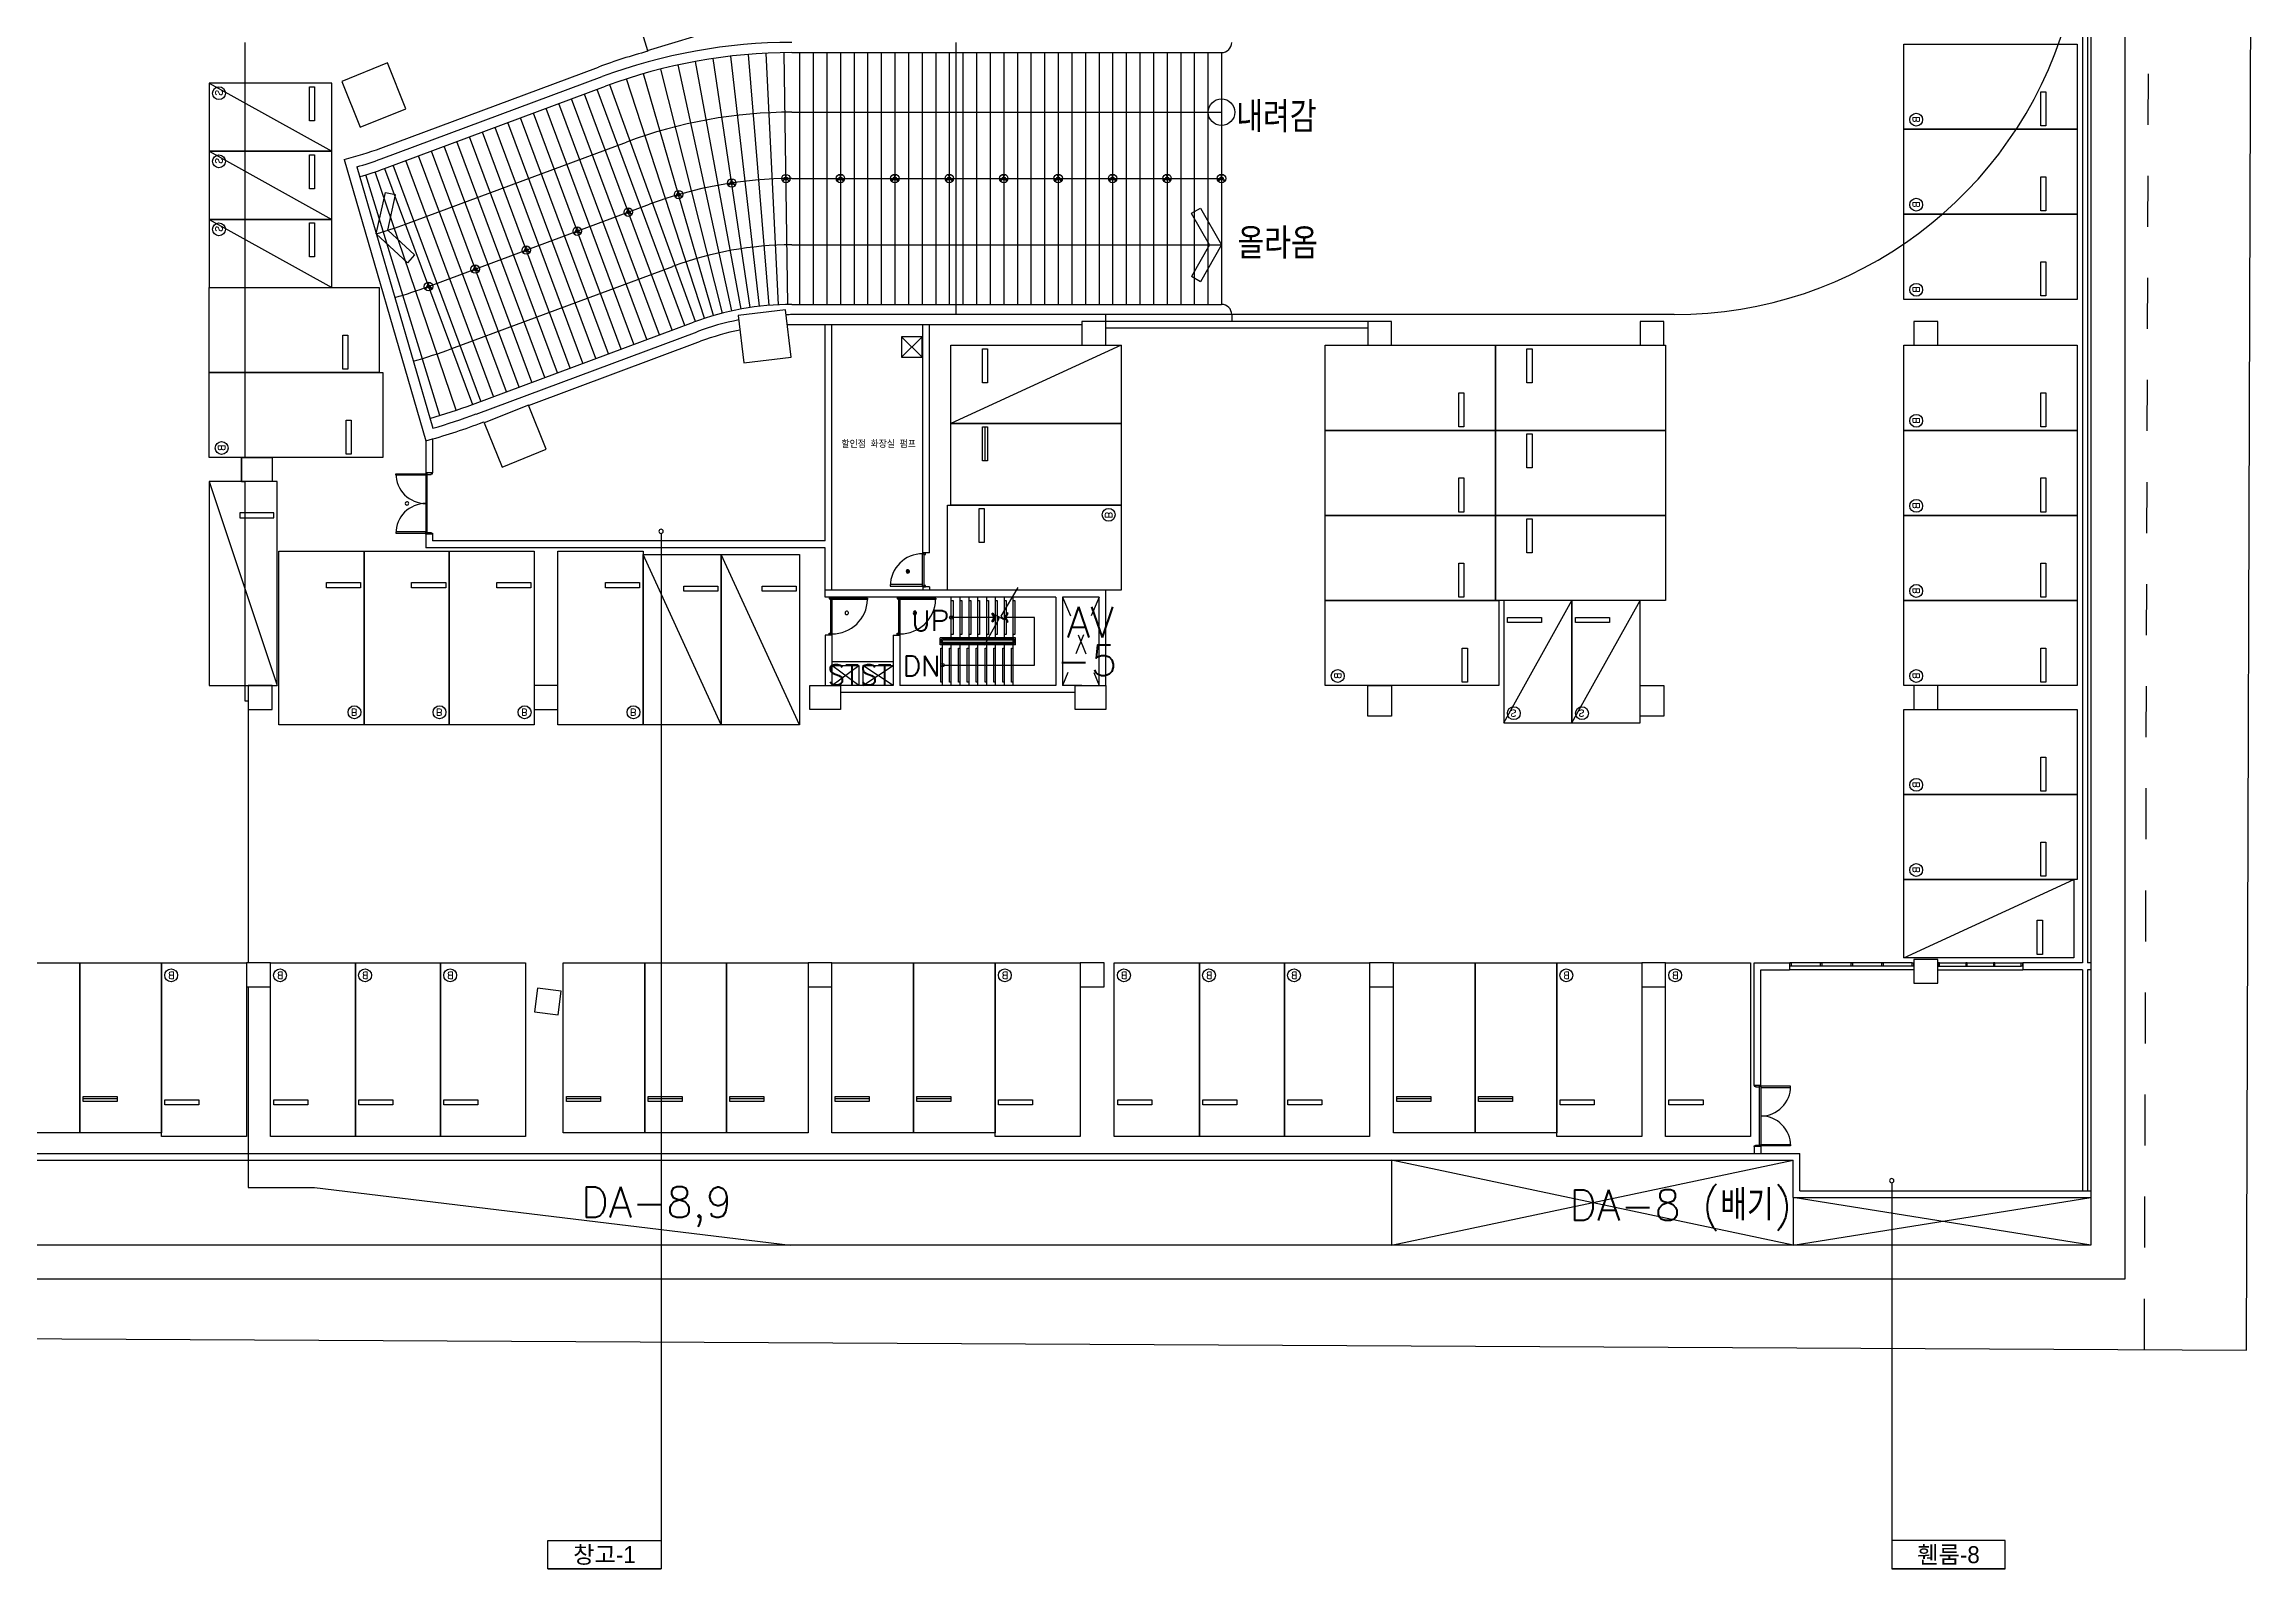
# Model space of a CAD drawing. Header units: millimetres. Extents: x -7614 to 421357, y 85218 to 341757.
# Drawn here: x 349870 to 414749, y 85218 to 130027 of the extents above; entities that cross this region are included whole.
import ezdxf
from ezdxf.enums import TextEntityAlignment as Align

# ---------------------------------------------------------------- set-up
doc = ezdxf.new("R2010")
doc.units = ezdxf.units.MM
doc.header["$LTSCALE"] = 600
doc.header["$MEASUREMENT"] = 0
doc.linetypes.add('HIDDEN', pattern=[2, 1, -1])
for name, color, linetype in [('e-plan', 9, 'CONTINUOUS'), ('e-room-box', 7, 'CONTINUOUS'), ('e-text', 6, 'CONTINUOUS')]:
    doc.layers.add(name, color=color, linetype=linetype)
doc.styles.add('kiahn', font='romans.shx', dxfattribs={"bigfont": 'cadhs.shx'})
doc.styles.add('돋움', font='Dotum.ttf')

msp = doc.modelspace()

# ---------------------------------------------------------------- hatches: boundary and pattern name
at = {"layer": 'e-plan'}
h = msp.add_hatch(color=256, dxfattribs=at)
h.dxf.hatch_style = 1
h.paths.add_polyline_path([(375226, 114574, -1), (375276, 114487, -1)])

# ---------------------------------------------------------------- linework, layer by layer
for p, q in [((410020, 181477), (410020, 94727)), ((411020, 180477), (411020, 93727)), ((409770, 159827), (409770, 103027)), ((409770, 159827), (409770, 103027)), ((409920, 159827), (409920, 103027)), ((409920, 159827), (409920, 103027)), ((414593, 91642), (414749, 142639)), ((367607, 129816), (367600, 129837)), ((371448, 122367), (371093, 129759)), ((371725, 122376), (371616, 129775)), ((371846, 129777), (384470, 129777)), ((372070, 129777), (372070, 122377)), ((372470, 129777), (372470, 122377)), ((372870, 129777), (372870, 122377)), ((374070, 129777), (374070, 122377)), ((374470, 129777), (374470, 122377)), ((374870, 129777), (374870, 122377)), ((375270, 129777), (375270, 122377)), ((375670, 129777), (375670, 122377)), ((376070, 129777), (376070, 122377)), ((376470, 129777), (376470, 122377)), ((376670, 122077), (376670, 130077)), ((376870, 129777), (376870, 122377)), ((377270, 129777), (377270, 122377)), ((377670, 129777), (377670, 122377)), ((378070, 129777), (378070, 122377)), ((378470, 129777), (378470, 122377)), ((378870, 129777), (378870, 122377)), ((379270, 129777), (379270, 122377)), ((379670, 129777), (379670, 122377)), ((380070, 129777), (380070, 122377)), ((380470, 129777), (380470, 122377)), ((380870, 129777), (380870, 122377)), ((381270, 129777), (381270, 122377)), ((381670, 129777), (381670, 122377)), ((382070, 129777), (382070, 122377)), ((382470, 129777), (382470, 122377)), ((382870, 129777), (382870, 122377)), ((383270, 129777), (383270, 122377)), ((383670, 129777), (383670, 122377)), ((384070, 129777), (384070, 122377)), ((384470, 129777), (384470, 122377)), ((404520, 127527), (404520, 130027)), ((404520, 130027), (409620, 130027)), ((409620, 130027), (409620, 127527)), ((359768, 126974), (366160, 129353)), ((369542, 122050), (367487, 129159)), ((369809, 122123), (367992, 129296)), ((370078, 122186), (368502, 129416)), ((370349, 122241), (369015, 129519)), ((370622, 122286), (369531, 129605)), ((370897, 122322), (370050, 129674)), ((371172, 122349), (370571, 129725)), ((354720, 128877), (358320, 126877)), ((358320, 128877), (354720, 128877)), ((354720, 128877), (354720, 126877)), ((357670, 127777), (357670, 128777)), ((357670, 128777), (357820, 128777)), ((357820, 128777), (357820, 127777)), ((358320, 126877), (358320, 128877)), ((359772, 126655), (366265, 129072)), ((359876, 126374), (366370, 128791)), ((368328, 121624), (365747, 128559)), ((368703, 121763), (366122, 128698)), ((369016, 121879), (366492, 128836)), ((369277, 121969), (366987, 129006)), ((408545, 127627), (408545, 128627)), ((408545, 128627), (408695, 128627)), ((408695, 128627), (408695, 127627)), ((366454, 120926), (363873, 127861)), ((366829, 121066), (364248, 128001)), ((367204, 121205), (364622, 128140)), ((367579, 121345), (364997, 128280)), ((367954, 121484), (365372, 128419)), ((371846, 128027), (384470, 128027)), ((357820, 127777), (357670, 127777)), ((364580, 120228), (361998, 127164)), ((364955, 120368), (362373, 127303)), ((365329, 120507), (362748, 127443)), ((365704, 120647), (363123, 127582)), ((366079, 120786), (363498, 127722)), ((404520, 125027), (404520, 127527)), ((404520, 127527), (409620, 127527)), ((409620, 127527), (404520, 127527)), ((408695, 127627), (408545, 127627)), ((409620, 127527), (409620, 125027)), ((354720, 126877), (358320, 124877)), ((358320, 126877), (354720, 126877)), ((354720, 126877), (354720, 124877)), ((354720, 126877), (358320, 126877)), ((357670, 125777), (357670, 126777)), ((357670, 126777), (357820, 126777)), ((357820, 126777), (357820, 125777)), ((358320, 124877), (358320, 126877)), ((358686, 126637), (361083, 118367)), ((360487, 124734), (366980, 127150)), ((363080, 119670), (360499, 126605)), ((363455, 119810), (360874, 126745)), ((363830, 119949), (361249, 126884)), ((364205, 120089), (361623, 127024)), ((359061, 126420), (361288, 118737)), ((361500, 119113), (359319, 126184)), ((361981, 119269), (359599, 126275)), ((359876, 126374), (362457, 119438)), ((362705, 119531), (360124, 126466)), ((369981, 125891), (369968, 125883)), ((370033, 125921), (370007, 125906)), ((370077, 126056), (370077, 126071)), ((370077, 125996), (370077, 126026)), ((370120, 125921), (370146, 125906)), ((370172, 125891), (370185, 125883)), ((371575, 126020), (371562, 126013)), ((371627, 126050), (371601, 126035)), ((371670, 126185), (371670, 126200)), ((371670, 126125), (371670, 126155)), ((371714, 126050), (371740, 126035)), ((371766, 126020), (371779, 126013)), ((371846, 126077), (384470, 126077)), ((373175, 126022), (373162, 126014)), ((373227, 126052), (373201, 126037)), ((373270, 126187), (373270, 126202)), ((373270, 126127), (373270, 126157)), ((373314, 126052), (373340, 126037)), ((373366, 126022), (373379, 126014)), ((374775, 126022), (374762, 126014)), ((374827, 126052), (374801, 126037)), ((374870, 126187), (374870, 126202)), ((374870, 126127), (374870, 126157)), ((374914, 126052), (374940, 126037)), ((374966, 126022), (374979, 126014)), ((376375, 126022), (376362, 126014)), ((376427, 126052), (376401, 126037)), ((376470, 126187), (376470, 126202)), ((376470, 126127), (376470, 126157)), ((376514, 126052), (376540, 126037)), ((376566, 126022), (376579, 126014)), ((377975, 126022), (377962, 126014)), ((378027, 126052), (378001, 126037)), ((378070, 126187), (378070, 126202)), ((378070, 126127), (378070, 126157)), ((378114, 126052), (378140, 126037)), ((378166, 126022), (378179, 126014)), ((379575, 126022), (379562, 126014)), ((379627, 126052), (379601, 126037)), ((379670, 126187), (379670, 126202)), ((379670, 126127), (379670, 126157)), ((379714, 126052), (379740, 126037)), ((379766, 126022), (379779, 126014)), ((381175, 126022), (381162, 126014)), ((381227, 126052), (381201, 126037)), ((381270, 126187), (381270, 126202)), ((381270, 126127), (381270, 126157)), ((381314, 126052), (381340, 126037)), ((381366, 126022), (381379, 126014)), ((382775, 126022), (382762, 126014)), ((382827, 126052), (382801, 126037)), ((382870, 126187), (382870, 126202)), ((382870, 126127), (382870, 126157)), ((382914, 126052), (382940, 126037)), ((382966, 126022), (382979, 126014)), ((384375, 126022), (384362, 126014)), ((384427, 126052), (384401, 126037)), ((384470, 126187), (384470, 126202)), ((384470, 126127), (384470, 126157)), ((384514, 126052), (384540, 126037)), ((384566, 126022), (384579, 126014)), ((408545, 125127), (408545, 126127)), ((408545, 126127), (408695, 126127)), ((408695, 126127), (408695, 125127)), ((357820, 125777), (357670, 125777)), ((359632, 124451), (359897, 125669)), ((359897, 125669), (360199, 125604)), ((359971, 124558), (360198, 125601)), ((361167, 122906), (367660, 125323)), ((367038, 125201), (367038, 125216)), ((368419, 125550), (368406, 125542)), ((368471, 125580), (368445, 125565)), ((368515, 125715), (368515, 125730)), ((368515, 125655), (368515, 125685)), ((368558, 125580), (368584, 125565)), ((368610, 125550), (368623, 125542)), ((354720, 124877), (358320, 122877)), ((358320, 124877), (354720, 124877)), ((354720, 124877), (354720, 122877)), ((354720, 124877), (358320, 124877)), ((357670, 123777), (357670, 124777)), ((357670, 124777), (357820, 124777)), ((357820, 124777), (357820, 123777)), ((358320, 122877), (358320, 124877)), ((365538, 124643), (365538, 124658)), ((365538, 124583), (365538, 124613)), ((366942, 125036), (366929, 125029)), ((366994, 125066), (366968, 125051)), ((367038, 125141), (367038, 125171)), ((367081, 125066), (367107, 125051)), ((367133, 125036), (367146, 125029)), ((383584, 125056), (383852, 125209)), ((384115, 124127), (383585, 125054)), ((383852, 125209), (384470, 124127)), ((409620, 125027), (404520, 125027)), ((404520, 122527), (404520, 125027)), ((404520, 125027), (409620, 125027)), ((408695, 125127), (408545, 125127)), ((409620, 125027), (409620, 122527)), ((360547, 123604), (359632, 124451)), ((359971, 124558), (360755, 123832)), ((363943, 123920), (363930, 123912)), ((363995, 123950), (363969, 123935)), ((364039, 124085), (364039, 124100)), ((364039, 124025), (364039, 124055)), ((364082, 123950), (364108, 123935)), ((364134, 123920), (364147, 123912)), ((365443, 124478), (365430, 124471)), ((365495, 124508), (365469, 124493)), ((365582, 124508), (365608, 124493)), ((365634, 124478), (365647, 124471)), ((371846, 124127), (384470, 124127)), ((384115, 124127), (383585, 123199)), ((384470, 124127), (383852, 123044)), ((357820, 123777), (357670, 123777)), ((360756, 123831), (360547, 123604)), ((361847, 121079), (368341, 123495)), ((362444, 123362), (362431, 123354)), ((362496, 123392), (362470, 123377)), ((362539, 123527), (362539, 123542)), ((362539, 123467), (362539, 123497)), ((362583, 123392), (362609, 123377)), ((362635, 123362), (362647, 123354)), ((408545, 122627), (408545, 123627)), ((408545, 123627), (408695, 123627)), ((408695, 123627), (408695, 122627)), ((354720, 122877), (358320, 122877)), ((354720, 120377), (354720, 122877)), ((354720, 122877), (359720, 122877)), ((359720, 122877), (359720, 120377)), ((361072, 122851), (361059, 122844)), ((361124, 122881), (361098, 122866)), ((361167, 123016), (361167, 123031)), ((361167, 122956), (361167, 122986)), ((361210, 122881), (361236, 122866)), ((361262, 122851), (361275, 122844)), ((383852, 123044), (383584, 123197)), ((408695, 122627), (408545, 122627)), ((371846, 122377), (384470, 122377)), ((381070, 122077), (371846, 122077)), ((397770, 122077), (376670, 122077)), ((381070, 121877), (381070, 122077)), ((384770, 122077), (384770, 121877)), ((409620, 122527), (404520, 122527)), ((358645, 120477), (358645, 121477)), ((358645, 121477), (358795, 121477)), ((358795, 121477), (358795, 120477)), ((362457, 119438), (368951, 121855)), ((362562, 119157), (369056, 121574)), ((380370, 121777), (371846, 121777)), ((372820, 115427), (372820, 121777)), ((373020, 113977), (373020, 121777)), ((375689, 115077), (375689, 121777)), ((375889, 115077), (375889, 121777)), ((381070, 121877), (380370, 121877)), ((380370, 121877), (380370, 121177)), ((388770, 121877), (381070, 121877)), ((381070, 121177), (381070, 121877)), ((388770, 121677), (381070, 121677)), ((389470, 121877), (388770, 121877)), ((388770, 121877), (388770, 121177)), ((389470, 121177), (389470, 121877)), ((397470, 121877), (396770, 121877)), ((396770, 121877), (396770, 121177)), ((397470, 121177), (397470, 121877)), ((405520, 121877), (404820, 121877)), ((404820, 121877), (404820, 121177)), ((405520, 121177), (405520, 121877)), ((364106, 119412), (369160, 121293)), ((381520, 121177), (376520, 118877)), ((376520, 118877), (376520, 121177)), ((376520, 121177), (381520, 121177)), ((377445, 121077), (377595, 121077)), ((377445, 120077), (377445, 121077)), ((377595, 121077), (377595, 120077)), ((380370, 121177), (381070, 121177)), ((381520, 121177), (381520, 118877)), ((387520, 118677), (387520, 121177)), ((387520, 121177), (392520, 121177)), ((388770, 121177), (389470, 121177)), ((392520, 118677), (392520, 121177)), ((392520, 121177), (397520, 121177)), ((392520, 121177), (392520, 118677)), ((393445, 121077), (393595, 121077)), ((393445, 120077), (393445, 121077)), ((393595, 121077), (393595, 120077)), ((396770, 121177), (397470, 121177)), ((397520, 121177), (397520, 118677)), ((404520, 118677), (404520, 121177)), ((404520, 121177), (409620, 121177)), ((404820, 121177), (405520, 121177)), ((409620, 121177), (409620, 118677)), ((354720, 117877), (354720, 120377)), ((354720, 120377), (359820, 120377)), ((359720, 120377), (354720, 120377)), ((358795, 120477), (358645, 120477)), ((359820, 120377), (359820, 117877)), ((377595, 120077), (377445, 120077)), ((393595, 120077), (393445, 120077)), ((391445, 118777), (391445, 119777)), ((391445, 119777), (391595, 119777)), ((391595, 119777), (391595, 118777)), ((408545, 118777), (408545, 119777)), ((408545, 119777), (408695, 119777)), ((408695, 119777), (408695, 118777)), ((358745, 117977), (358745, 118977)), ((358745, 118977), (358895, 118977)), ((358895, 118977), (358895, 117977)), ((362667, 118876), (362794, 118924)), ((362806, 118894), (362794, 118924)), ((381520, 118877), (376520, 118877)), ((376520, 116477), (376520, 118877)), ((376520, 118877), (381520, 118877)), ((377445, 118777), (377595, 118777)), ((377445, 117777), (377445, 118777)), ((377520, 117777), (377520, 118777)), ((377595, 118777), (377595, 117777)), ((381520, 118877), (381520, 116477)), ((391595, 118777), (391445, 118777)), ((408695, 118777), (408545, 118777)), ((361083, 118367), (361083, 117427)), ((361283, 118423), (361283, 117427)), ((387520, 116177), (387520, 118677)), ((387520, 118677), (392520, 118677)), ((392520, 118677), (387520, 118677)), ((397520, 118677), (392520, 118677)), ((392520, 116177), (392520, 118677)), ((392520, 118677), (397520, 118677)), ((392520, 118677), (392520, 116177)), ((393445, 118577), (393595, 118577)), ((393445, 117577), (393445, 118577)), ((393595, 118577), (393595, 117577)), ((397520, 118677), (397520, 116177)), ((409620, 118677), (404520, 118677)), ((404520, 116177), (404520, 118677)), ((404520, 118677), (409620, 118677)), ((409620, 118677), (409620, 116177)), ((359820, 117877), (354720, 117877)), ((355670, 117877), (356570, 117877)), ((355670, 117177), (355670, 117877)), ((356570, 117877), (356570, 117177)), ((358895, 117977), (358745, 117977)), ((377595, 117777), (377445, 117777)), ((393595, 117577), (393445, 117577)), ((354720, 117177), (356720, 111177)), ((356720, 117177), (354720, 117177)), ((354720, 117177), (354720, 111177)), ((356570, 117177), (355670, 117177)), ((356720, 111177), (356720, 117177)), ((360208, 117402), (361083, 117402)), ((360208, 117362), (360208, 117402)), ((361083, 117362), (360208, 117362)), ((361283, 117427), (361083, 117427)), ((361283, 117427), (361083, 117427)), ((361083, 117427), (361083, 117402)), ((361083, 117402), (361083, 115652)), ((361083, 117402), (361123, 117402)), ((361083, 117402), (361083, 117362)), ((361123, 117402), (361123, 117382)), ((361123, 115672), (361123, 117382)), ((361123, 117382), (361243, 117382)), ((361243, 117382), (361243, 117402)), ((361243, 117402), (361283, 117402)), ((361283, 117402), (361283, 117427)), ((391445, 116277), (391445, 117277)), ((391445, 117277), (391595, 117277)), ((391595, 117277), (391595, 116277)), ((408545, 116277), (408545, 117277)), ((408545, 117277), (408695, 117277)), ((408695, 117277), (408695, 116277)), ((355620, 116252), (355620, 116102)), ((356620, 116252), (355620, 116252)), ((356620, 116102), (356620, 116252)), ((376420, 113977), (376420, 116477)), ((376420, 116477), (381520, 116477)), ((381520, 116477), (376520, 116477)), ((377345, 116377), (377495, 116377)), ((377345, 115377), (377345, 116377)), ((377495, 116377), (377495, 115377)), ((381520, 116477), (381520, 113977)), ((392520, 116177), (387520, 116177)), ((387520, 113677), (387520, 116177)), ((387520, 116177), (392520, 116177)), ((391595, 116277), (391445, 116277)), ((397520, 116177), (392520, 116177)), ((392520, 113677), (392520, 116177)), ((392520, 116177), (397520, 116177)), ((392520, 116177), (392520, 113677)), ((397520, 116177), (397520, 113677)), ((404520, 113677), (404520, 116177)), ((404520, 116177), (409620, 116177)), ((409620, 116177), (404520, 116177)), ((408695, 116277), (408545, 116277)), ((409620, 116177), (409620, 113677)), ((355620, 116102), (356620, 116102)), ((361083, 115692), (360208, 115692)), ((360208, 115692), (360208, 115652)), ((360208, 115652), (361083, 115652)), ((361083, 115652), (361083, 115692)), ((361083, 115627), (361083, 115652)), ((361083, 115652), (361123, 115652)), ((361083, 115627), (361083, 115227)), ((361283, 115627), (361083, 115627)), ((361283, 115627), (361083, 115627)), ((361123, 115652), (361123, 115672)), ((361123, 115672), (361243, 115672)), ((361243, 115672), (361243, 115652)), ((361243, 115652), (361283, 115652)), ((361283, 115652), (361283, 115627)), ((361283, 115627), (361283, 115427)), ((393445, 116077), (393595, 116077)), ((393445, 115077), (393445, 116077)), ((393595, 116077), (393595, 115077)), ((356770, 115127), (359270, 115127)), ((356770, 110027), (356770, 115127)), ((359270, 115127), (361770, 115127)), ((359270, 110027), (359270, 115127)), ((359270, 115127), (359270, 110027)), ((372820, 115227), (361083, 115227)), ((372820, 115427), (361283, 115427)), ((361770, 115127), (364270, 115127)), ((361770, 110027), (361770, 115127)), ((361770, 115127), (361770, 110027)), ((364270, 115127), (364270, 110027)), ((364970, 115127), (367470, 115127)), ((364970, 110027), (364970, 115127)), ((367470, 115127), (367470, 110027)), ((369770, 110027), (367470, 115027)), ((367470, 115027), (369770, 115027)), ((367470, 110027), (367470, 115027)), ((372070, 110027), (369770, 115027)), ((369770, 115027), (369770, 110027)), ((369770, 115027), (372070, 115027)), ((369770, 110027), (369770, 115027)), ((372070, 115027), (372070, 110027)), ((372820, 113977), (372820, 115227)), ((375767, 115077), (375687, 115077)), ((375687, 115077), (375687, 115052)), ((375687, 114102, 0), (375687, 115052, 0)), ((375687, 115052), (375727, 115052)), ((375889, 115077), (375689, 115077)), ((375727, 115052), (375727, 115032)), ((375727, 114122), (375727, 115032)), ((375727, 115032), (375767, 115032)), ((375767, 115032), (375767, 115077)), ((377495, 115377), (377345, 115377)), ((393595, 115077), (393445, 115077)), ((358170, 114052), (358170, 114202)), ((358170, 114202), (359170, 114202)), ((359170, 114202), (359170, 114052)), ((360670, 114052), (360670, 114202)), ((360670, 114202), (361670, 114202)), ((361670, 114202), (361670, 114052)), ((363170, 114052), (363170, 114202)), ((363170, 114202), (364170, 114202)), ((364170, 114202), (364170, 114052)), ((366370, 114052), (366370, 114202)), ((366370, 114202), (367370, 114202)), ((367370, 114202), (367370, 114052)), ((391445, 113777), (391445, 114777)), ((391445, 114777), (391595, 114777)), ((391595, 114777), (391595, 113777)), ((408545, 113777), (408545, 114777)), ((408545, 114777), (408695, 114777)), ((408695, 114777), (408695, 113777)), ((359170, 114052), (358170, 114052)), ((361670, 114052), (360670, 114052)), ((364170, 114052), (363170, 114052)), ((367370, 114052), (366370, 114052)), ((368670, 113952), (368670, 114102)), ((368670, 114102), (369670, 114102)), ((369670, 113952), (368670, 113952)), ((369670, 114102), (369670, 113952)), ((370970, 113952), (370970, 114102)), ((370970, 114102), (371970, 114102)), ((371970, 113952), (370970, 113952)), ((371970, 114102), (371970, 113952)), ((381070, 113977), (372820, 113977)), ((372820, 113777), (372820, 113977)), ((379600, 113777), (372820, 113777)), ((373020, 113767), (372940, 113767)), ((372940, 113767), (372940, 113722)), ((372940, 113722), (372980, 113722)), ((372980, 113722), (372980, 113742)), ((372980, 113742), (373020, 113742)), ((372980, 113722), (372980, 112712)), ((373020, 113742), (373020, 113767)), ((373020, 113742), (373020, 112692)), ((373020, 113702), (373020, 113742)), ((373020, 113742), (374070, 113742)), ((374070, 113702), (373020, 113702)), ((374070, 113742), (374070, 113702)), ((374757, 114142), (374737, 114142)), ((374737, 114142), (374737, 114102)), ((374737, 114102), (375687, 114102)), ((375667, 114142), (374757, 114142)), ((375020, 113767), (374940, 113767)), ((374940, 113767), (374940, 113722)), ((374940, 113722), (374980, 113722)), ((374980, 113722), (374980, 113742)), ((374980, 113742), (375020, 113742)), ((374980, 113722), (374980, 112712)), ((375020, 113742), (375020, 113767)), ((375020, 113742), (375020, 112692)), ((375020, 113702), (375020, 113742)), ((375020, 113742), (376070, 113742)), ((376070, 113702), (375020, 113702)), ((375687, 114142), (375667, 114142)), ((375687, 114102), (375687, 114142)), ((375727, 114102), (375687, 114102)), ((375687, 114102), (375687, 114077)), ((375687, 114077), (375767, 114077)), ((375689, 114077), (375689, 113977)), ((375689, 114077), (375689, 113977)), ((375689, 114077), (375689, 113977)), ((375889, 114077), (375689, 114077)), ((375767, 114122), (375727, 114122)), ((375727, 114122), (375727, 114102)), ((375767, 114077), (375767, 114122)), ((375889, 114077), (375889, 113977)), ((376070, 113742), (376070, 113702)), ((381520, 113977), (376420, 113977)), ((376530, 112577), (376530, 113777)), ((376530, 113677), (376580, 113677)), ((376580, 113677), (376580, 112677)), ((376790, 112577), (376790, 113777)), ((376790, 113677), (376840, 113677)), ((376840, 113677), (376840, 112677)), ((377050, 112577), (377050, 113777)), ((377050, 113677), (377100, 113677)), ((377100, 113677), (377100, 112677)), ((377310, 112577), (377310, 113777)), ((377310, 113677), (377360, 113677)), ((377360, 113677), (377360, 112677)), ((377570, 112577), (377570, 113777)), ((377570, 113677), (377620, 113677)), ((377620, 113677), (377620, 112677)), ((377830, 112577), (377830, 113777)), ((377830, 113677), (377880, 113677)), ((377880, 113677), (377880, 112677)), ((378487, 114062), (377980, 113220)), ((378090, 112577), (378090, 113777)), ((378090, 113677), (378140, 113677)), ((378140, 113677), (378140, 112677)), ((378350, 112577), (378350, 113777)), ((378350, 113677), (378400, 113677)), ((378400, 113677), (378400, 112677)), ((379600, 113777), (379600, 111177)), ((379800, 113777), (379800, 111177)), ((380870, 113777), (379800, 113777)), ((380870, 111177), (380870, 113777)), ((381070, 111177), (381070, 113977)), ((387520, 111177), (387520, 113677)), ((387520, 113677), (392620, 113677)), ((392520, 113677), (387520, 113677)), ((391595, 113777), (391445, 113777)), ((397520, 113677), (392520, 113677)), ((392620, 113677), (392620, 111177)), ((392770, 110077), (394770, 113677)), ((392770, 113677), (392770, 110077)), ((394770, 113677), (392770, 113677)), ((394770, 110077), (396770, 113677)), ((394770, 110077), (394770, 113677)), ((394770, 113677), (394770, 110077)), ((396770, 113677), (394770, 113677)), ((396770, 110077), (396770, 113677)), ((409620, 113677), (404520, 113677)), ((404520, 111177), (404520, 113677)), ((404520, 113677), (409620, 113677)), ((408695, 113777), (408545, 113777)), ((409620, 113677), (409620, 111177)), ((377830, 113177), (376530, 113177)), ((377930, 113133), (377498, 112350)), ((377720, 113293), (377753, 113312)), ((377786, 113177), (377720, 113293)), ((377720, 113061), (377786, 113177)), ((377753, 113037), (377720, 113061)), ((377753, 113312), (377830, 113177)), ((377830, 113177), (377753, 113037)), ((378064, 113114), (377857, 113239)), ((377857, 113239), (377930, 113133)), ((377980, 113220), (378064, 113114)), ((378168, 113312), (378090, 113177)), ((378090, 113177), (378168, 113037)), ((378975, 113177), (378090, 113177)), ((378135, 113177), (378201, 113293)), ((378201, 113061), (378135, 113177)), ((378201, 113293), (378168, 113312)), ((378168, 113037), (378201, 113061)), ((378975, 111777), (378975, 113177)), ((392870, 113027), (392870, 113177)), ((392870, 113177), (393870, 113177)), ((393870, 113027), (392870, 113027)), ((393870, 113177), (393870, 113027)), ((394870, 113027), (394870, 113177)), ((394870, 113177), (395870, 113177)), ((395870, 113027), (394870, 113027)), ((395870, 113177), (395870, 113027)), ((372820, 112657), (372820, 111177)), ((373020, 112657), (372820, 112657)), ((372940, 112667), (372940, 112712)), ((372940, 112712), (372980, 112712)), ((373020, 112667), (372940, 112667)), ((372980, 112712), (372980, 112692)), ((372980, 112692), (373020, 112692)), ((373020, 112692), (373020, 112667)), ((373020, 112657), (373020, 111177)), ((373020, 112657), (373020, 111177)), ((374820, 112657), (374820, 111177)), ((374820, 112657), (375020, 112657)), ((374940, 112667), (374940, 112712)), ((374940, 112712), (374980, 112712)), ((375020, 112667), (374940, 112667)), ((374980, 112712), (374980, 112692)), ((374980, 112692), (375020, 112692)), ((375020, 112692), (375020, 112667)), ((375020, 112657), (375020, 111177)), ((376205, 112377), (376205, 112577)), ((378415, 112577), (376205, 112577)), ((378415, 112377), (376205, 112377)), ((376220, 111277), (376220, 112277)), ((376220, 112277), (376270, 112277)), ((376245, 112417), (376245, 112537)), ((378375, 112537), (376245, 112537)), ((378375, 112417), (376245, 112417)), ((376270, 112442), (376270, 112512)), ((378350, 112512), (376270, 112512)), ((376270, 112417), (376270, 112442)), ((378350, 112442), (376270, 112442)), ((376270, 111177), (376270, 112377)), ((376480, 111277), (376480, 112277)), ((376480, 112277), (376530, 112277)), ((376580, 112677), (376530, 112677)), ((376530, 112512), (376530, 112537)), ((376530, 112417), (376530, 112442)), ((376530, 111177), (376530, 112377)), ((376740, 111277), (376740, 112277)), ((376740, 112277), (376790, 112277)), ((376840, 112677), (376790, 112677)), ((376790, 112512), (376790, 112537)), ((376790, 112417), (376790, 112442)), ((376790, 111177), (376790, 112377)), ((377000, 111277), (377000, 112277)), ((377000, 112277), (377050, 112277)), ((377100, 112677), (377050, 112677)), ((377050, 112512), (377050, 112537)), ((377050, 112417), (377050, 112442)), ((377050, 111177), (377050, 112377)), ((377260, 111277), (377260, 112277)), ((377260, 112277), (377310, 112277)), ((377360, 112677), (377310, 112677)), ((377310, 112512), (377310, 112537)), ((377310, 112417), (377310, 112442)), ((377310, 111177), (377310, 112377)), ((377520, 111277), (377520, 112277)), ((377520, 112277), (377570, 112277)), ((377620, 112677), (377570, 112677)), ((377570, 112512), (377570, 112537)), ((377570, 112417), (377570, 112442)), ((377570, 111177), (377570, 112377)), ((377780, 111277), (377780, 112277)), ((377780, 112277), (377830, 112277)), ((377880, 112677), (377830, 112677)), ((377830, 112512), (377830, 112537)), ((377830, 112417), (377830, 112442)), ((377830, 111177), (377830, 112377)), ((378040, 111277), (378040, 112277)), ((378040, 112277), (378090, 112277)), ((378140, 112677), (378090, 112677)), ((378090, 112512), (378090, 112537)), ((378090, 112417), (378090, 112442)), ((378090, 111177), (378090, 112377)), ((378300, 111277), (378300, 112277)), ((378300, 112277), (378350, 112277)), ((378400, 112677), (378350, 112677)), ((378350, 112512), (378350, 112537)), ((378350, 112442), (378350, 112512)), ((378350, 112417), (378350, 112442)), ((378350, 111177), (378350, 112377)), ((378375, 112417), (378375, 112537)), ((378415, 112377), (378415, 112577)), ((391545, 111277), (391545, 112277)), ((391545, 112277), (391695, 112277)), ((391695, 112277), (391695, 111277)), ((408545, 111277), (408545, 112277)), ((408545, 112277), (408695, 112277)), ((408695, 112277), (408695, 111277)), ((373020, 111887), (374820, 111887)), ((373020, 111767), (373810, 111767)), ((373810, 111767), (373810, 111177)), ((373930, 111767), (373930, 111177)), ((373930, 111767), (374820, 111767)), ((376270, 111777), (378975, 111777)), ((354720, 111177), (356720, 111177)), ((356570, 111177), (355870, 111177)), ((355870, 111177), (355870, 110477)), ((356570, 110477), (356570, 111177)), ((364970, 111177), (364270, 111177)), ((364270, 111177), (364270, 110477)), ((364970, 110477), (364970, 111177)), ((372370, 111177), (373270, 111177)), ((372370, 110477), (372370, 111177)), ((374820, 111177), (373070, 111177)), ((373270, 111177), (373270, 110477)), ((380170, 110977), (373270, 110977)), ((379600, 111177), (375020, 111177)), ((376270, 111277), (376220, 111277)), ((376530, 111277), (376480, 111277)), ((376790, 111277), (376740, 111277)), ((377050, 111277), (377000, 111277)), ((377310, 111277), (377260, 111277)), ((377570, 111277), (377520, 111277)), ((377830, 111277), (377780, 111277)), ((378090, 111277), (378040, 111277)), ((378350, 111277), (378300, 111277)), ((380370, 111177), (379800, 111177)), ((380170, 111177), (381070, 111177)), ((380170, 110477), (380170, 111177)), ((381070, 111177), (381070, 110477)), ((392620, 111177), (387520, 111177)), ((388770, 110277), (388770, 111177)), ((388770, 111177), (389470, 111177)), ((389470, 111177), (389470, 110277)), ((391695, 111277), (391545, 111277)), ((396770, 110277), (396770, 111177)), ((396770, 111177), (397470, 111177)), ((397470, 111177), (397470, 110277)), ((409620, 111177), (404520, 111177)), ((405520, 111177), (404820, 111177)), ((404820, 111177), (404820, 110477)), ((405520, 110477), (405520, 111177)), ((408695, 111277), (408545, 111277)), ((355870, 110477), (356570, 110477)), ((364270, 110477), (364970, 110477)), ((373270, 110477), (372370, 110477)), ((381070, 110477), (380170, 110477)), ((404520, 107977), (404520, 110477)), ((404520, 110477), (409620, 110477)), ((404820, 110477), (405520, 110477)), ((409620, 110477), (409620, 107977)), ((359270, 110027), (356770, 110027)), ((361770, 110027), (359270, 110027)), ((364270, 110027), (361770, 110027)), ((367470, 110027), (364970, 110027)), ((369770, 110027), (367470, 110027)), ((372070, 110027), (369770, 110027)), ((389470, 110277), (388770, 110277)), ((392770, 110077), (394770, 110077)), ((394770, 110077), (396770, 110077)), ((397470, 110277), (396770, 110277)), ((408545, 108077), (408545, 109077)), ((408545, 109077), (408695, 109077)), ((408695, 109077), (408695, 108077)), ((404520, 105477), (404520, 107977)), ((404520, 107977), (409620, 107977)), ((409620, 107977), (404520, 107977)), ((408695, 108077), (408545, 108077)), ((409620, 107977), (409620, 105477)), ((408545, 105577), (408545, 106577)), ((408545, 106577), (408695, 106577)), ((408695, 106577), (408695, 105577)), ((404520, 103177), (409520, 105477)), ((404520, 103177), (404520, 105477)), ((404520, 105477), (409520, 105477)), ((409620, 105477), (404520, 105477)), ((408695, 105577), (408545, 105577)), ((409520, 105477), (409520, 103177)), ((408445, 103277), (408445, 104277)), ((408445, 104277), (408595, 104277)), ((408595, 104277), (408595, 103277)), ((409520, 103177), (404520, 103177)), ((408595, 103277), (408445, 103277)), ((348520, 103027), (350920, 103027)), ((350920, 103027), (350920, 98027)), ((350920, 98027), (350920, 103027)), ((350920, 103027), (353320, 103027)), ((353320, 97927), (353320, 103027)), ((353320, 103027), (355820, 103027)), ((353320, 103027), (353320, 98027)), ((356520, 103027), (355820, 103027)), ((355820, 103027), (355820, 102327)), ((355820, 103027), (355820, 97927)), ((356520, 102327), (356520, 103027)), ((356520, 97927), (356520, 103027)), ((356520, 103027), (359020, 103027)), ((359020, 97927), (359020, 103027)), ((359020, 103027), (361520, 103027)), ((359020, 103027), (359020, 97927)), ((361520, 103027), (361520, 97927)), ((361520, 97927), (361520, 103027)), ((361520, 103027), (364020, 103027)), ((364020, 103027), (364020, 97927)), ((365120, 98027), (365120, 103027)), ((365120, 103027), (367520, 103027)), ((367520, 103027), (367520, 98027)), ((367520, 98027), (367520, 103027)), ((367520, 103027), (369920, 103027)), ((369920, 103027), (369920, 98027)), ((369920, 98027), (369920, 103027)), ((369920, 103027), (372320, 103027)), ((373020, 103027), (372320, 103027)), ((372320, 103027), (372320, 102327)), ((372320, 103027), (372320, 98027)), ((373020, 102327), (373020, 103027)), ((373020, 98027), (373020, 103027)), ((373020, 103027), (375420, 103027)), ((375420, 103027), (375420, 98027)), ((375420, 98027), (375420, 103027)), ((375420, 103027), (377820, 103027)), ((377820, 97927), (377820, 103027)), ((377820, 103027), (380320, 103027)), ((377820, 103027), (377820, 98027)), ((381020, 103027), (380320, 103027)), ((380320, 103027), (380320, 102327)), ((380320, 103027), (380320, 97927)), ((381020, 102327), (381020, 103027)), ((381320, 97927), (381320, 103027)), ((381320, 103027), (383820, 103027)), ((383820, 97927), (383820, 103027)), ((383820, 103027), (386320, 103027)), ((383820, 103027), (383820, 97927)), ((386320, 103027), (386320, 97927)), ((386320, 97927), (386320, 103027)), ((386320, 103027), (388820, 103027)), ((389520, 103027), (388820, 103027)), ((388820, 103027), (388820, 102327)), ((388820, 103027), (388820, 97927)), ((389520, 102327), (389520, 103027)), ((389520, 98027), (389520, 103027)), ((389520, 103027), (391920, 103027)), ((391920, 103027), (391920, 98027)), ((391920, 98027), (391920, 103027)), ((391920, 103027), (394320, 103027)), ((394320, 97927), (394320, 103027)), ((394320, 103027), (396820, 103027)), ((394320, 103027), (394320, 98027)), ((397520, 103027), (396820, 103027)), ((396820, 103027), (396820, 102327)), ((396820, 103027), (396820, 97927)), ((397520, 102327), (397520, 103027)), ((397520, 97927), (397520, 103027)), ((397520, 103027), (400020, 103027)), ((400020, 103027), (400020, 97927)), ((400120, 99427), (400120, 103027)), ((400120, 103027), (401165, 103027)), ((400320, 99427), (400320, 102827)), ((400320, 102827), (401165, 102827)), ((401165, 103027), (401165, 102827)), ((404820, 102827), (401165, 102827)), ((404770, 103027), (401175, 103027)), ((401175, 103027), (401215, 103027)), ((401175, 102927), (401175, 103027)), ((404770, 102927), (401175, 102927)), ((401215, 102927), (401175, 102927)), ((401215, 103027), (401215, 102927)), ((402074, 103027), (402114, 103027)), ((402074, 102927), (402074, 103027)), ((402114, 102927), (402074, 102927)), ((402114, 103027), (402114, 102927)), ((402973, 103027), (403013, 103027)), ((402973, 102927), (402973, 103027)), ((403013, 102927), (402973, 102927)), ((403013, 103027), (403013, 102927)), ((403872, 103027), (403912, 103027)), ((403872, 102927), (403872, 103027)), ((403912, 102927), (403872, 102927)), ((403912, 103027), (403912, 102927)), ((404770, 103027), (404810, 103027)), ((404770, 102927), (404770, 103027)), ((404810, 102927), (404770, 102927)), ((404810, 103027), (404810, 102927)), ((405520, 103127), (404820, 103127)), ((404820, 103127), (404820, 102427)), ((405520, 102427), (405520, 103127)), ((405520, 102827), (408020, 102827)), ((405570, 103027), (405530, 103027)), ((405530, 103027), (405530, 102927)), ((405530, 102927), (405570, 102927)), ((405570, 103027), (407970, 103027)), ((405570, 102927), (405570, 103027)), ((405570, 102927), (407970, 102927)), ((406384, 103027), (406344, 103027)), ((406344, 103027), (406344, 102927)), ((406344, 102927), (406384, 102927)), ((406384, 102927), (406384, 103027)), ((407197, 103027), (407157, 103027)), ((407157, 103027), (407157, 102927)), ((407157, 102927), (407197, 102927)), ((407197, 102927), (407197, 103027)), ((407970, 103027), (408010, 103027)), ((407970, 102927), (407970, 103027)), ((408010, 102927), (407970, 102927)), ((408010, 103027), (408010, 102927)), ((408020, 103027), (408020, 102827)), ((408020, 103027), (408020, 102827)), ((409770, 103027), (408020, 103027)), ((409770, 102827), (408020, 102827)), ((409770, 102827), (409770, 96327)), ((410020, 103027), (409920, 103027)), ((410020, 103027), (409920, 103027)), ((410020, 102827), (409920, 102827)), ((409920, 102827), (409920, 96327)), ((410020, 102827), (409920, 102827)), ((355820, 102327), (356520, 102327)), ((364365, 102280), (364281, 101585)), ((365060, 102195), (364365, 102280)), ((364976, 101500), (365060, 102195)), ((372320, 102327), (373020, 102327)), ((380320, 102327), (381020, 102327)), ((388820, 102327), (389520, 102327)), ((396820, 102327), (397520, 102327)), ((404820, 102427), (405520, 102427)), ((364281, 101585), (364976, 101500)), ((400320, 99427), (400120, 99427)), ((400120, 99427), (400120, 99402)), ((400320, 99427), (400120, 99427)), ((400120, 99402), (400160, 99402)), ((400160, 99402), (400160, 99382)), ((400160, 99382), (400280, 99382)), ((400280, 99382), (400280, 99402)), ((400280, 99402), (400320, 99402)), ((400280, 97672), (400280, 99382)), ((400320, 99402), (400320, 99427)), ((400320, 99402), (400320, 97652)), ((401195, 99402), (400320, 99402)), ((400320, 99402), (400320, 99362)), ((400320, 99362), (401195, 99362)), ((401195, 99362), (401195, 99402)), ((351020, 98952), (351020, 99102)), ((351020, 99102), (352020, 99102)), ((352020, 99027), (351020, 99027)), ((352020, 98952), (351020, 98952)), ((352020, 99102), (352020, 98952)), ((353420, 98852), (353420, 99002)), ((353420, 99002), (354420, 99002)), ((354420, 98852), (353420, 98852)), ((354420, 99002), (354420, 98852)), ((356620, 98852), (356620, 99002)), ((356620, 99002), (357620, 99002)), ((357620, 98852), (356620, 98852)), ((357620, 99002), (357620, 98852)), ((359120, 98852), (359120, 99002)), ((359120, 99002), (360120, 99002)), ((360120, 98852), (359120, 98852)), ((360120, 99002), (360120, 98852)), ((361620, 98852), (361620, 99002)), ((361620, 99002), (362620, 99002)), ((362620, 98852), (361620, 98852)), ((362620, 99002), (362620, 98852)), ((365220, 98952), (365220, 99102)), ((365220, 99102), (366220, 99102)), ((366220, 99027), (365220, 99027)), ((366220, 98952), (365220, 98952)), ((366220, 99102), (366220, 98952)), ((367620, 98952), (367620, 99102)), ((367620, 99102), (368620, 99102)), ((368620, 99027), (367620, 99027)), ((368620, 98952), (367620, 98952)), ((368620, 99102), (368620, 98952)), ((370020, 98952), (370020, 99102)), ((370020, 99102), (371020, 99102)), ((371020, 99027), (370020, 99027)), ((371020, 98952), (370020, 98952)), ((371020, 99102), (371020, 98952)), ((373120, 98952), (373120, 99102)), ((373120, 99102), (374120, 99102)), ((374120, 99027), (373120, 99027)), ((374120, 98952), (373120, 98952)), ((374120, 99102), (374120, 98952)), ((375520, 98952), (375520, 99102)), ((375520, 99102), (376520, 99102)), ((376520, 99027), (375520, 99027)), ((376520, 98952), (375520, 98952)), ((376520, 99102), (376520, 98952)), ((377920, 98852), (377920, 99002)), ((377920, 99002), (378920, 99002)), ((378920, 98852), (377920, 98852)), ((378920, 99002), (378920, 98852)), ((381420, 98852), (381420, 99002)), ((381420, 99002), (382420, 99002)), ((382420, 98852), (381420, 98852)), ((382420, 99002), (382420, 98852)), ((383920, 98852), (383920, 99002)), ((383920, 99002), (384920, 99002)), ((384920, 98852), (383920, 98852)), ((384920, 99002), (384920, 98852)), ((386420, 98852), (386420, 99002)), ((386420, 99002), (387420, 99002)), ((387420, 98852), (386420, 98852)), ((387420, 99002), (387420, 98852)), ((389620, 98952), (389620, 99102)), ((389620, 99102), (390620, 99102)), ((390620, 99027), (389620, 99027)), ((390620, 98952), (389620, 98952)), ((390620, 99102), (390620, 98952)), ((392020, 98952), (392020, 99102)), ((392020, 99102), (393020, 99102)), ((393020, 99027), (392020, 99027)), ((393020, 98952), (392020, 98952)), ((393020, 99102), (393020, 98952)), ((394420, 98852), (394420, 99002)), ((394420, 99002), (395420, 99002)), ((395420, 98852), (394420, 98852)), ((395420, 99002), (395420, 98852)), ((397620, 98852), (397620, 99002)), ((397620, 99002), (398620, 99002)), ((398620, 98852), (397620, 98852)), ((398620, 99002), (398620, 98852)), ((350920, 98027), (348520, 98027)), ((353320, 98027), (350920, 98027)), ((367520, 98027), (365120, 98027)), ((369920, 98027), (367520, 98027)), ((372320, 98027), (369920, 98027)), ((375420, 98027), (373020, 98027)), ((377820, 98027), (375420, 98027)), ((391920, 98027), (389520, 98027)), ((394320, 98027), (391920, 98027)), ((333020, 97427), (401470, 97427)), ((355820, 97927), (353320, 97927)), ((359020, 97927), (356520, 97927)), ((361520, 97927), (359020, 97927)), ((364020, 97927), (361520, 97927)), ((380320, 97927), (377820, 97927)), ((383820, 97927), (381320, 97927)), ((386320, 97927), (383820, 97927)), ((388820, 97927), (386320, 97927)), ((396820, 97927), (394320, 97927)), ((400020, 97927), (397520, 97927)), ((400120, 97627), (400120, 97652)), ((400120, 97652), (400160, 97652)), ((400320, 97627), (400120, 97627)), ((400120, 97627), (400120, 97427)), ((400320, 97627), (400120, 97627)), ((400160, 97652), (400160, 97672)), ((400160, 97672), (400280, 97672)), ((400280, 97672), (400280, 97652)), ((400280, 97652), (400320, 97652)), ((400320, 97652), (400320, 97692)), ((400320, 97692), (401195, 97692)), ((401195, 97652), (400320, 97652)), ((400320, 97652), (400320, 97627)), ((400320, 97627), (400320, 97427)), ((401195, 97692), (401195, 97652)), ((401470, 96327), (401470, 97427)), ((333220, 97227), (401270, 97227)), ((401270, 94727), (389470, 97227)), ((389470, 94727), (401270, 97227)), ((389470, 97227), (389470, 94727)), ((401270, 96127), (401270, 97227)), ((401270, 96127), (410020, 96127)), ((401270, 94727), (410020, 96127)), ((410020, 94727), (401270, 96127)), ((401270, 96127), (401270, 94727)), ((401470, 96327), (410020, 96327)), ((410020, 94727), (323970, 94727)), ((411020, 93727), (322970, 93727)), ((319664, 92140), (414593, 91642))]:
    msp.add_line(p, q, dxfattribs=at)
at = {"layer": 'e-plan', "linetype": 'HIDDEN', "ltscale": 2.5}
msp.add_line((411593, 91658), (411749, 142649), dxfattribs=at)
at = {"layer": 'e-plan', "ltscale": 0.5}
for p, q in [((367162, 131271), (367600, 129837)), ((355770, 130077), (355770, 117877)), ((367600, 129837), (369035, 130275)), ((359960, 129473), (358616, 128930)), ((360503, 128129), (359960, 129473)), ((358616, 128930), (359159, 127585)), ((359159, 127585), (360503, 128129)), ((371656, 122218), (370267, 122048)), ((370267, 122048), (370437, 120658)), ((371827, 120829), (371656, 122218)), ((375070, 120827), (375670, 121427)), ((375670, 120827), (375070, 121427)), ((375070, 120827), (375670, 121427)), ((375670, 120827), (375070, 121427)), ((375670, 121427), (375070, 121427)), ((375070, 121427), (375070, 120827)), ((375670, 121427), (375070, 121427)), ((375070, 121427), (375070, 120827)), ((375670, 120827), (375670, 121427)), ((375670, 120827), (375670, 121427)), ((370437, 120658), (371827, 120829)), ((375070, 120827), (375670, 120827)), ((375070, 120827), (375670, 120827)), ((364104, 119418), (362806, 118894)), ((364628, 118120), (364104, 119418)), ((362806, 118894), (363330, 117595)), ((363330, 117595), (364628, 118120)), ((355770, 117877), (355670, 117877)), ((355670, 117877), (355670, 117177)), ((355670, 117177), (355770, 117177)), ((355770, 117177), (355770, 111027)), ((373810, 111177), (373020, 111767)), ((373020, 111177), (373810, 111767)), ((374820, 111177), (373930, 111767)), ((373930, 111177), (374820, 111767)), ((355770, 111027), (355770, 110727)), ((355770, 110727), (355870, 110727)), ((355870, 110727), (355870, 110477)), ((355870, 110477), (355870, 108727)), ((355870, 108727), (355870, 107835)), ((355870, 107835), (355870, 103027)), ((355870, 103027), (355820, 103027)), ((355820, 103027), (355820, 102327)), ((355820, 102327), (355870, 102327)), ((355870, 102327), (355870, 96427)), ((355870, 96427), (357817, 96427)), ((357817, 96427), (371806, 94727))]:
    msp.add_line(p, q, dxfattribs=at)
at = {"layer": 'e-plan', "linetype": 'Continuous'}
for p, q in [((373270, 129777), (373270, 122377)), ((373670, 129777), (373670, 122377))]:
    msp.add_line(p, q, dxfattribs=at)
at = {"layer": 'e-plan', "linetype": 'HIDDEN'}
for p, q in [((379800, 113777), (380870, 111177)), ((380870, 113777), (379800, 111177))]:
    msp.add_line(p, q, dxfattribs=at)
at = {"layer": 'e-plan', "lineweight": -3}
for centre in [(355008, 128585), (355008, 126585), (355008, 124585), (393062, 110365), (395062, 110365)]:
    msp.add_circle(centre, 189, dxfattribs=at)
at = {"layer": 'e-plan'}
for centre, radius in [((384470, 128027), 392), ((404886, 127808), 189), ((370077, 125946), 125), ((369994, 125898), 15), ((370077, 125946), 50), ((370077, 125946), 40), ((370077, 126041), 15), ((370159, 125898), 15), ((371670, 126075), 125), ((371588, 126028), 15), ((371670, 126075), 50), ((371670, 126075), 40), ((371670, 126170), 15), ((371753, 126028), 15), ((373270, 126077), 125), ((373188, 126029), 15), ((373270, 126077), 50), ((373270, 126077), 40), ((373270, 126172), 15), ((373353, 126029), 15), ((374870, 126077), 125), ((374788, 126029), 15), ((374870, 126077), 50), ((374870, 126077), 40), ((374870, 126172), 15), ((374953, 126029), 15), ((376470, 126077), 125), ((376388, 126029), 15), ((376470, 126077), 50), ((376470, 126077), 40), ((376470, 126172), 15), ((376553, 126029), 15), ((378070, 126077), 125), ((377988, 126029), 15), ((378070, 126077), 50), ((378070, 126077), 40), ((378070, 126172), 15), ((378153, 126029), 15), ((379670, 126077), 125), ((379588, 126029), 15), ((379670, 126077), 50), ((379670, 126077), 40), ((379670, 126172), 15), ((379753, 126029), 15), ((381270, 126077), 125), ((381188, 126029), 15), ((381270, 126077), 50), ((381270, 126077), 40), ((381270, 126172), 15), ((381353, 126029), 15), ((382870, 126077), 125), ((382788, 126029), 15), ((382870, 126077), 50), ((382870, 126077), 40), ((382870, 126172), 15), ((382953, 126029), 15), ((384470, 126077), 125), ((384388, 126029), 15), ((384470, 126077), 50), ((384470, 126077), 40), ((384470, 126172), 15), ((384553, 126029), 15), ((367038, 125091), 125), ((368515, 125605), 125), ((368432, 125557), 15), ((368515, 125605), 50), ((368515, 125605), 40), ((368515, 125700), 15), ((368597, 125557), 15), ((404886, 125308), 189), ((365538, 124533), 125), ((365538, 124533), 50), ((365538, 124533), 40), ((365538, 124628), 15), ((366955, 125044), 15), ((367038, 125091), 50), ((367038, 125091), 40), ((367038, 125186), 15), ((367120, 125044), 15), ((364039, 123975), 125), ((363956, 123927), 15), ((364039, 123975), 50), ((364039, 123975), 40), ((364039, 124070), 15), ((364121, 123927), 15), ((365456, 124486), 15), ((365621, 124486), 15), ((362539, 123417), 125), ((362457, 123369), 15), ((362539, 123417), 50), ((362539, 123417), 40), ((362539, 123512), 15), ((362622, 123369), 15), ((361167, 122906), 125), ((361085, 122859), 15), ((361167, 122906), 50), ((361167, 122906), 40), ((361167, 123001), 15), ((361249, 122859), 15), ((404886, 122808), 189), ((404886, 118958), 189), ((355086, 118158), 189), ((381155, 116195), 189), ((404886, 116458), 189), ((404886, 113958), 189), ((376530, 113177), 50), ((376270, 111777), 50), ((387886, 111458), 189), ((404886, 111458), 189), ((358989, 110392), 189), ((361489, 110392), 189), ((363989, 110392), 189), ((367189, 110392), 189), ((404886, 108258), 189), ((404886, 105758), 189), ((353602, 102661), 189), ((356802, 102661), 189), ((359302, 102661), 189), ((361802, 102661), 189), ((378102, 102661), 189), ((381602, 102661), 189), ((384102, 102661), 189), ((386602, 102661), 189), ((394602, 102661), 189), ((397802, 102661), 189)]:
    msp.add_circle(centre, radius, dxfattribs=at)
for centre, radius, start, end in [((397770, 134077), 12000, 270, 343.54075), ((371846, 114077), 16300, 105.07556, 110.41534), ((371846, 114077), 16000, 90, 110.41534), ((371846, 114077), 15700, 90, 110.41534), ((384470, 130077), 300, 270, 0), ((384470, 130077), 300, 270, 0), ((371846, 114077), 13950, 90, 110.41534), ((356175, 136627), 10300, 284.1084, 290.41534), ((356283, 136027), 10000, 286.12855, 290.41539), ((356283, 136027), 10300, 286.12959, 290.41534), ((371846, 114077), 12000, 90, 110.41534), ((356283, 136027), 12050, 286.13463, 290.41534), ((371846, 114077), 10050, 90, 110.41534), ((356283, 136027), 14000, 286.13839, 290.41534), ((371846, 114077), 8300, 90, 110.41534), ((371846, 114077), 8000, 90, 91.23389), ((384470, 122077), 300, 359.99989, 90), ((371846, 114077), 8000, 101.27434, 110.41534), ((371846, 114077), 7700, 101.44118, 110.41534), ((371846, 114077), 7700, 90, 91.0084), ((356283, 136027), 15950, 286.14188, 290.41534), ((356284, 136027), 17700, 286.14334, 290.41534), ((356283, 136027), 18300, 285.20516, 290.41534), ((356284, 136027), 18000, 286.14369, 290.41534), ((361083, 117402), 875, 179.99993, 270.00008), ((361083, 115652), 875, 89.99985, 180), ((360533, 116527), 50, 120, 300), ((360533, 116527), 50, 300, 120), ((375687, 114102), 950, 90, 180), ((375251, 114530, 0), 50, 120, 300), ((375251, 114530, 0), 50, 300, 120), ((373020, 113742), 1050, 270, 357.80628), ((375020, 113742), 1050, 270, 357.80628), ((373457, 113313), 50, 120, 300), ((373457, 113313), 50, 300, 120), ((375457, 113313), 50, 120, 300), ((375457, 113313), 50, 300, 120), ((400320, 99402), 875, 269.99988, 0.00003), ((400320, 97652), 875, 359.99997, 90.00012)]:
    msp.add_arc(centre, radius, start, end, dxfattribs=at)
at = {"layer": 'e-room-box'}
for p, q in [((368001, 115646), (368001, 85218)), ((404167, 96564), (404167, 85218)), ((364668, 86051), (368001, 86051)), ((364668, 85218), (364668, 86051)), ((368001, 86051), (368001, 85218)), ((407500, 86051), (404167, 86051)), ((404167, 86051), (404167, 85218)), ((407500, 85218), (407500, 86051)), ((364668, 85218), (368001, 85218)), ((368001, 85218), (364668, 85218)), ((407500, 85218), (404167, 85218)), ((404167, 85218), (407500, 85218))]:
    msp.add_line(p, q, dxfattribs=at)
for centre, start, end in [((368001, 115709), 90, 270), ((368001, 115709), 270, 90), ((404167, 96627), 90, 270), ((404167, 96627), 270, 90)]:
    msp.add_arc(centre, 62.5, start, end, dxfattribs=at)

# ---------------------------------------------------------------- texts
at = {"layer": 'e-plan', "lineweight": -3, "style": 'kiahn', "text_generation_flag": 4}
for p in [(355110, 128684), (355110, 126684), (355110, 124684)]:
    msp.add_text('S', height=200, rotation=270, dxfattribs=at).set_placement(p)
at = {"layer": 'e-plan', "style": 'kiahn'}
for s, p in [('내려감', (384904, 127439)), ('올라옴', (384938, 123718))]:
    msp.add_text(s, height=900, dxfattribs=at).set_placement(p)
at = {"layer": 'e-plan', "style": 'kiahn', "text_generation_flag": 4}
for rotation, p in [(270, (404987, 127907)), (270, (404987, 125407)), (270, (404987, 122907)), (270, (404987, 119057)), (270, (355187, 118257)), (90, (381054, 116096)), (270, (404987, 116557)), (270, (404987, 114057)), (270, (387987, 111557)), (270, (404987, 111557)), (270, (404987, 108357)), (270, (404987, 105857)), (180, (353701, 102560)), (180, (356901, 102560)), (180, (359401, 102560)), (180, (361901, 102560)), (180, (378201, 102560)), (180, (381701, 102560)), (180, (384201, 102560)), (180, (386701, 102560)), (180, (394701, 102560)), (180, (397901, 102560))]:
    msp.add_text('B', height=200, rotation=rotation, dxfattribs=at).set_placement(p)
at = {"layer": 'e-plan', "style": 'kiahn'}
for s, height, p in [('할인점 화장실 펌프', 200, (374395, 118268)), ('AV', 900, (380613, 113039)), ('-5', 900, (380515, 111914))]:
    msp.add_text(s, height=height, dxfattribs=at).set_placement(p, align=Align.MIDDLE_CENTER)
for s, height, p in [('UP', 600, (376462, 112786)), ('ST', 600, (373815, 111190)), ('ST', 600, (374775, 111190)), ('DN', 600, (376204, 111455)), ('DA-8,9', 900, (370085, 95540)), ('DA-8 (배기)', 900, (401239, 95456))]:
    msp.add_text(s, height=height, dxfattribs=at).set_placement(p, align=Align.RIGHT)
at = {"layer": 'e-plan', "style": 'kiahn', "text_generation_flag": 4}
for p in [(358890, 110493), (361390, 110493), (363890, 110493), (367090, 110493)]:
    msp.add_text('B', height=200, dxfattribs=at).set_placement(p)
at = {"layer": 'e-plan', "lineweight": -3, "style": 'kiahn', "text_generation_flag": 4}
for p in [(392963, 110466), (394963, 110466)]:
    msp.add_text('S', height=200, dxfattribs=at).set_placement(p)
at = {"layer": 'e-text', "style": '돋움'}
for s, p in [('창고-1', (366335, 85635)), ('휀룸-8', (405834, 85635))]:
    msp.add_text(s, height=500, dxfattribs=at).set_placement(p, align=Align.MIDDLE_CENTER)

doc.saveas('drawing.dxf')
